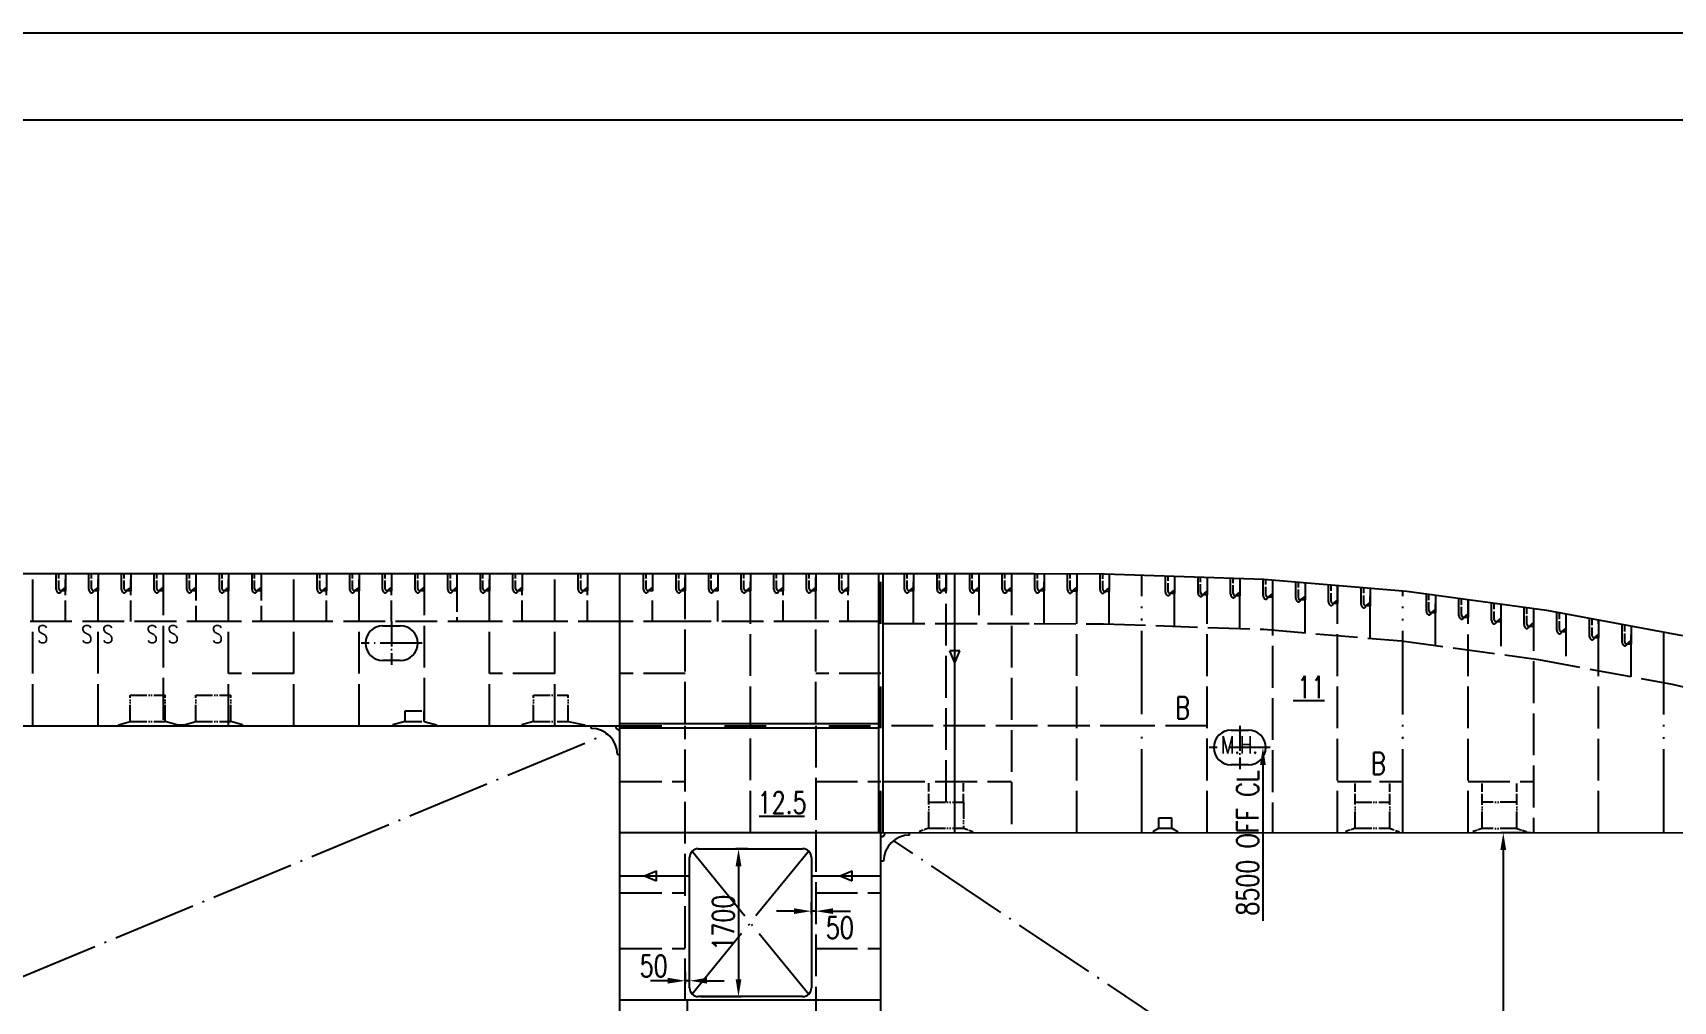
# Model space of a CAD drawing. Extents: x 415194 to 563994, y 453377 to 495577.
# Drawn here: x 514346 to 533204, y 484344 to 495477 of the extents above; entities that cross this region are included whole.
import ezdxf

# ---------------------------------------------------------------- set-up
doc = ezdxf.new("R2010")
doc.units = 0
doc.header["$LTSCALE"] = 40
doc.header["$MEASUREMENT"] = 0
for name, pattern in [('ACAD_ISO02W100', [15, 12, -3]), ('ACAD_ISO03W100', [30, 12, -18]), ('ACAD_ISO04W100', [30.5, 24, -3, 0.5, -3]), ('ACAD_ISO05W100', [34, 24, -3, 0.5, -3, 0.5, -3])]:
    doc.linetypes.add(name, pattern=pattern)
doc.layers.get('0').update_dxf_attribs({"linetype": 'CONTINUOUS'})
doc.layers.get('DEFPOINTS').update_dxf_attribs({"linetype": 'CONTINUOUS'})
for name, color, linetype in [('01CONTINUOUS', 2, 'CONTINUOUS'), ('BT_ENG', 7, 'CONTINUOUS'), ('C-CEN', 4, 'ACAD_ISO04W100'), ('C-CON', 4, 'CONTINUOUS'), ('C-DAS', 4, 'ACAD_ISO02W100'), ('C-PH', 4, 'ACAD_ISO05W100'), ('Y-CON', 2, 'CONTINUOUS'), ('Y-DAS', 2, 'ACAD_ISO02W100'), ('Y-H', 2, 'ACAD_ISO03W100'), ('Y-PH', 2, 'ACAD_ISO05W100')]:
    doc.layers.add(name, color=color, linetype=linetype)
doc.styles.add('ROMANS', font='romans.shx', dxfattribs={"width": 0.75, "height": 250, "bigfont": 'hzdx.shx'})
doc.dimstyles.new('DM-100', dxfattribs={"dimscale": 0, "dimtxt": 250, "dimasz": 200, "dimexe": 30, "dimexo": 30, "dimgap": 50, "dimtad": 1, "dimdec": 0, "dimzin": 0, "dimdsep": 46, "dimtxsty": 'ROMANS', "dimcen": 0, "dimclrd": 1, "dimclre": 1, "dimclrt": 1, "dimadec": 0, "dimazin": 0, "dimtfac": 1, "dimtdec": 0, "dimtmove": 0, "dimatfit": 3, "dimfxl": 1, "dimtolj": 1, "dimtzin": 0, "dimarcsym": 0})

# ---------------------------------------------------------------- blocks, each defined once
blk = doc.blocks.new('*D8')
at = {"color": 1, "linetype": 'ByBlock', "transparency": 16777216}
for p, q in [((531566, 486281), (531221, 486281)), ((531251, 486081), (531251, 478960)), ((531566, 478760), (531221, 478760))]:
    blk.add_line(p, q, dxfattribs=at)
for points in [[(531217, 486081), (531284, 486081), (531251, 486281)], [(531217, 478960), (531284, 478960), (531251, 478760)]]:
    blk.add_solid(points, dxfattribs=at)
at = {"layer": 'DEFPOINTS', "color": 0, "linetype": 'ByBlock', "transparency": 16777216}
for p in [(531596, 486281), (531251, 478760), (531596, 478760)]:
    blk.add_point(p, dxfattribs=at)
at = {"color": 1, "linetype": 'ByBlock', "transparency": 16777216, "insert": (531076, 482521), "char_height": 250, "attachment_point": 5, "rotation": 90, "style": 'ROMANS'}
blk.add_mtext('\\A1;7508', dxfattribs=at)
blk = doc.blocks.new('A$C75882CA2')
at = {"layer": 'C-CON'}
for p, q in [((0, 57), (136, 114)), ((0, 57), (136, 0)), ((136, 0), (136, 114))]:
    blk.add_line(p, q, dxfattribs=at)
blk = doc.blocks.new('*D45')
at = {"color": 1, "linetype": 'ByBlock', "transparency": 16777216}
for p, q in [((522459, 485896), (522459, 484596)), ((522026, 484396), (522489, 484396))]:
    blk.add_line(p, q, dxfattribs=at)
for points in [[(522426, 485896), (522492, 485896), (522459, 486096)], [(522426, 484596), (522492, 484596), (522459, 484396)]]:
    blk.add_solid(points, dxfattribs=at)
at = {"layer": 'DEFPOINTS', "color": 0, "linetype": 'ByBlock', "transparency": 16777216}
for p in [(521996, 486096), (521996, 484396), (522459, 484396)]:
    blk.add_point(p, dxfattribs=at)
at = {"color": 1, "linetype": 'ByBlock', "transparency": 16777216, "insert": (522284, 485246), "char_height": 250, "attachment_point": 5, "rotation": 90, "style": 'ROMANS'}
blk.add_mtext('\\A1;1700', dxfattribs=at)
blk = doc.blocks.new('*D46')
at = {"color": 1, "linetype": 'ByBlock', "transparency": 16777216}
for p, q in [((523296, 485481), (523296, 485349)), ((523096, 485379), (522896, 485379)), ((523346, 485379), (523296, 485379)), ((523346, 485379), (523296, 485379)), ((523546, 485379), (523746, 485379))]:
    blk.add_line(p, q, dxfattribs=at)
for points in [[(523096, 485412), (523096, 485346), (523296, 485379)], [(523546, 485412), (523546, 485346), (523346, 485379)]]:
    blk.add_solid(points, dxfattribs=at)
at = {"layer": 'DEFPOINTS', "color": 0, "linetype": 'ByBlock', "transparency": 16777216}
for p in [(523296, 485511), (523346, 485511), (523296, 485379)]:
    blk.add_point(p, dxfattribs=at)
at = {"color": 1, "linetype": 'ByBlock', "transparency": 16777216, "insert": (523624, 485188), "char_height": 250, "attachment_point": 5, "style": 'ROMANS'}
blk.add_mtext('\\A1;50', dxfattribs=at)
blk = doc.blocks.new('*D47')
at = {"color": 1, "linetype": 'ByBlock', "transparency": 16777216}
for p, q in [((521846, 484682), (521846, 484549)), ((521646, 484579), (521446, 484579)), ((521896, 484579), (521846, 484579)), ((521896, 484579), (521846, 484579)), ((522096, 484579), (522296, 484579))]:
    blk.add_line(p, q, dxfattribs=at)
for points in [[(521646, 484613), (521646, 484546), (521846, 484579)], [(522096, 484613), (522096, 484546), (521896, 484579)]]:
    blk.add_solid(points, dxfattribs=at)
at = {"layer": 'DEFPOINTS', "color": 0, "linetype": 'ByBlock', "transparency": 16777216}
for p in [(521846, 484712), (521896, 484712), (521846, 484579)]:
    blk.add_point(p, dxfattribs=at)
at = {"color": 1, "linetype": 'ByBlock', "transparency": 16777216, "insert": (521484, 484749), "char_height": 250, "attachment_point": 5, "style": 'ROMANS'}
blk.add_mtext('\\A1;50', dxfattribs=at)
blk = doc.blocks.new('0')
for p, q in [((-330, -30), (-330, 0)), ((-30, -330), (0, -330))]:
    blk.add_line(p, q)
blk.add_arc((-330, -330), 300, 0, 90)
blk = doc.blocks.new('A$C771200ED')
at = {"layer": 'C-CON', "linetype": 'ACAD_ISO05W100', "ltscale": 0.2}
for p, q in [((135, 350), (535, 350)), ((135, 50), (135, 350)), ((535, 50), (535, 350)), ((0, 12), (135, 50)), ((0, 12), (0, 0)), ((135, 50), (535, 50)), ((670, 12), (535, 50)), ((670, 12), (670, 0))]:
    blk.add_line(p, q, dxfattribs=at)

msp = doc.modelspace()

# ---------------------------------------------------------------- linework, layer by layer
at = {"color": 2}
msp.add_line((417794.5, 494477.3), (562894.5, 494477.3), dxfattribs=at)
for p, q in [((514616.4, 489078.4), (514616.4, 489260.4)), ((514991.4, 489078.4), (514991.4, 489260.4)), ((515366.4, 489078.4), (515366.4, 489260.4)), ((515741.4, 489078.4), (515741.4, 489260.4)), ((516116.4, 489078.4), (516116.4, 489260.4)), ((516491.4, 489078.4), (516491.4, 489260.4)), ((516866.4, 489078.4), (516866.4, 489260.4)), ((517616.4, 489078.4), (517616.4, 489260.4)), ((517991.4, 489078.4), (517991.4, 489260.4)), ((518366.4, 489078.4), (518366.4, 489260.4)), ((518741.4, 489078.4), (518741.4, 489260.4)), ((519116.4, 489078.4), (519116.4, 489260.4)), ((519491.4, 489078.4), (519491.4, 489260.4)), ((519866.4, 489078.4), (519866.4, 489260.4)), ((520616.4, 489078.4), (520616.4, 489260.4)), ((521366.4, 489078.4), (521366.4, 489260.4)), ((521741.4, 489078.4), (521741.4, 489260.4)), ((522116.4, 489078.4), (522116.4, 489260.4)), ((522491.4, 489078.4), (522491.4, 489260.4)), ((522866.4, 489078.4), (522866.4, 489260.4)), ((523241.4, 489078.4), (523241.4, 489260.4)), ((523616.4, 489078.4), (523616.4, 489260.4)), ((524071.4, 486283.3), (524071.4, 489260.4)), ((524121.6, 486283.3), (524121.4, 489260.4)), ((524366.4, 489078.4), (524366.4, 489260.4)), ((524741.4, 489078.4), (524741.4, 489260.4)), ((525116.4, 489078.4), (525116.4, 489260.4)), ((525491.4, 489078.4), (525491.4, 489260.4)), ((525866.4, 489078.4), (525866.4, 489260.4)), ((526241.4, 489076.3), (526241.4, 489258.2)), ((526616.4, 489073), (526616.4, 489255)), ((527366.4, 489047.9), (527366.4, 489229.9)), ((527741.4, 489035.4), (527741.4, 489217.3)), ((528116.4, 489022.8), (528116.4, 489204.8)), ((528491.4, 489006.2), (528491.4, 489195.7)), ((528866.4, 488974.6), (528866.4, 489165.4)), ((529241.4, 488933.4), (529241.4, 489133.8)), ((529616.4, 488906.4), (529616.4, 489102.2)), ((530366.4, 488826.9), (530366.4, 489027.4)), ((530741.4, 488774.6), (530741.4, 488976.4)), ((531116.4, 488722.3), (531116.4, 488925.4)), ((531491.4, 488670), (531491.4, 488874.4)), ((531866.4, 488608.3), (531866.4, 488817.5)), ((518371.4, 488660.4), (518571.4, 488660.4)), ((532241.4, 488538.3), (532241.4, 488748.1)), ((532616.4, 488468.2), (532616.4, 488678.7)), ((518571.4, 488260.4), (518371.4, 488260.4)), ((521096.4, 487535.4), (524071.4, 487535.4)), ((521096.4, 487485.4), (524071.4, 487485.4)), ((528121.4, 487460.4), (528321.4, 487460.4)), ((528321.4, 487060.4), (528121.4, 487060.4)), ((521896.4, 484496.4), (521896.4, 485996.4)), ((521996.4, 486096.4), (523196.4, 486096.4)), ((523296.4, 485996.4), (523296.4, 484496.4)), ((524096.4, 484356.4), (521096.4, 484356.4)), ((521871.4, 482499.4), (521871.4, 484356.4)), ((523196.4, 484396.4), (521996.4, 484396.4))]:
    msp.add_line(p, q)
at = {"color": 1}
for p, q in [((524945.6, 486283), (524946.4, 489260.4)), ((521896.4, 485779.8), (521096.4, 485779.8)), ((524096.4, 485779.8), (523296.4, 485779.8))]:
    msp.add_line(p, q, dxfattribs=at)
at = {"color": 0}
msp.add_line((516001.4, 487522.4), (516086.1, 487522.4), dxfattribs=at)
at = {"color": 1, "linetype": 'ByBlock'}
for p, q in [((528487.3, 487060.4), (528487.3, 485269.2)), ((522566.4, 486096.4), (522429.1, 486096.4))]:
    msp.add_line(p, q, dxfattribs=at)
at = {"ltscale": 0.5}
msp.add_line((530903.5, 486293), (530903.5, 486281.1), dxfattribs=at)
for centre, radius, start, end in [((514666.4, 489078.4), 50, 180, 220.30049), ((514647.3, 489062.3), 25, 220.30049, 355.62163), ((514671.4, 489085.4), 25, 180, 270), ((515041.4, 489078.4), 50, 180, 220.30049), ((515022.3, 489062.3), 25, 220.30049, 355.62163), ((515046.4, 489085.4), 25, 180, 270), ((515416.4, 489078.4), 50, 180, 220.30049), ((515397.3, 489062.3), 25, 220.30049, 355.62163), ((515421.4, 489085.4), 25, 180, 270), ((515791.4, 489078.4), 50, 180, 220.30049), ((515772.3, 489062.3), 25, 220.30049, 355.62163), ((515796.4, 489085.4), 25, 180, 270), ((516166.4, 489078.4), 50, 180, 220.30049), ((516147.3, 489062.3), 25, 220.30049, 355.62163), ((516171.4, 489085.4), 25, 180, 270), ((516541.4, 489078.4), 50, 180, 220.30049), ((516522.3, 489062.3), 25, 220.30049, 355.62163), ((516546.4, 489085.4), 25, 180, 270), ((516916.4, 489078.4), 50, 180, 220.30049), ((516897.3, 489062.3), 25, 220.30049, 355.62163), ((516921.4, 489085.4), 25, 180, 270), ((517666.4, 489078.4), 50, 180, 220.30049), ((517647.3, 489062.3), 25, 220.30049, 355.62163), ((517671.4, 489085.4), 25, 180, 270), ((518041.4, 489078.4), 50, 180, 220.30049), ((518022.3, 489062.3), 25, 220.30049, 355.62163), ((518046.4, 489085.4), 25, 180, 270), ((518416.4, 489078.4), 50, 180, 220.30049), ((518397.3, 489062.3), 25, 220.30049, 355.62163), ((518421.4, 489085.4), 25, 180, 270), ((518791.4, 489078.4), 50, 180, 220.30049), ((518772.3, 489062.3), 25, 220.30049, 355.62163), ((518796.4, 489085.4), 25, 180, 270), ((519166.4, 489078.4), 50, 180, 220.30049), ((519147.3, 489062.3), 25, 220.30049, 355.62163), ((519171.4, 489085.4), 25, 180, 270), ((519541.4, 489078.4), 50, 180, 220.30049), ((519522.3, 489062.3), 25, 220.30049, 355.62163), ((519546.4, 489085.4), 25, 180, 270), ((519916.4, 489078.4), 50, 180, 220.30049), ((519897.3, 489062.3), 25, 220.30049, 355.62163), ((519921.4, 489085.4), 25, 180, 270), ((520666.4, 489078.4), 50, 180, 220.30049), ((520647.3, 489062.3), 25, 220.30049, 355.62163), ((520671.4, 489085.4), 25, 180, 270), ((521416.4, 489078.4), 50, 180, 220.30049), ((521397.3, 489062.3), 25, 220.30049, 355.62163), ((521421.4, 489085.4), 25, 180, 270), ((521791.4, 489078.4), 50, 180, 220.30049), ((521772.3, 489062.3), 25, 220.30049, 355.62163), ((521796.4, 489085.4), 25, 180, 270), ((522166.4, 489078.4), 50, 180, 220.30049), ((522147.3, 489062.3), 25, 220.30049, 355.62163), ((522171.4, 489085.4), 25, 180, 270), ((522541.4, 489078.4), 50, 180, 220.30049), ((522522.3, 489062.3), 25, 220.30049, 355.62163), ((522546.4, 489085.4), 25, 180, 270), ((522916.4, 489078.4), 50, 180, 220.30049), ((522897.3, 489062.3), 25, 220.30049, 355.62163), ((522921.4, 489085.4), 25, 180, 270), ((523291.4, 489078.4), 50, 180, 220.30049), ((523272.3, 489062.3), 25, 220.30049, 355.62163), ((523296.4, 489085.4), 25, 180, 270), ((523666.4, 489078.4), 50, 180, 220.30049), ((523647.3, 489062.3), 25, 220.30049, 355.62163), ((523671.4, 489085.4), 25, 180, 270), ((524416.4, 489078.4), 50, 180, 220.30049), ((524397.3, 489062.3), 25, 220.30049, 355.62163), ((524421.4, 489085.4), 25, 180, 270), ((524791.4, 489078.4), 50, 180, 220.30049), ((524772.3, 489062.3), 25, 220.30049, 355.62163), ((524796.4, 489085.4), 25, 180, 270), ((525166.4, 489078.4), 50, 180, 220.30049), ((525147.3, 489062.3), 25, 220.30049, 355.62163), ((525171.4, 489085.4), 25, 180, 270), ((525541.4, 489078.4), 50, 180, 220.30049), ((525522.3, 489062.3), 25, 220.30049, 355.62163), ((525546.4, 489085.4), 25, 180, 270), ((525916.4, 489078.4), 50, 180, 220.30049), ((525897.3, 489062.3), 25, 220.30049, 355.62163), ((525921.4, 489085.4), 25, 180, 270), ((526291.4, 489076.3), 50, 180, 220.30049), ((526272.3, 489060.1), 25, 220.30049, 355.62163), ((526296.4, 489083.2), 25, 180, 270), ((526666.4, 489073), 50, 180, 220.30049), ((526647.3, 489056.9), 25, 220.30049, 355.62163), ((526671.4, 489080), 25, 180, 270), ((527416.4, 489047.9), 50, 180, 220.30049), ((527397.3, 489031.8), 25, 220.30049, 355.62163), ((527421.4, 489054.9), 25, 180, 270), ((527791.4, 489035.4), 50, 180, 220.30049), ((527772.3, 489019.2), 25, 220.30049, 355.62163), ((527796.4, 489042.3), 25, 180, 270), ((528166.4, 489022.8), 50, 180, 220.30049), ((528147.3, 489006.7), 25, 220.30049, 355.62163), ((528171.4, 489029.8), 25, 180, 270), ((528541.4, 489006.2), 50, 180, 220.30049), ((528522.3, 488990.1), 25, 220.30049, 355.62163), ((528546.4, 489013.2), 25, 180, 270), ((528921.4, 488981.6), 25, 180, 270), ((528916.4, 488974.6), 50, 180, 220.30049), ((528897.3, 488958.5), 25, 220.30049, 355.62163), ((529291.4, 488933.4), 50, 180, 220.30049), ((529272.3, 488917.2), 25, 220.30049, 355.62163), ((529296.4, 488940.3), 25, 180, 270), ((529666.4, 488906.4), 50, 180, 220.30049), ((529647.3, 488890.2), 25, 220.30049, 355.62163), ((529671.4, 488913.3), 25, 180, 270), ((530416.4, 488826.9), 50, 180, 220.30049), ((530397.3, 488810.7), 25, 220.30049, 355.62163), ((530421.4, 488833.8), 25, 180, 270), ((518371.4, 488460.4), 200, 90, 270), ((518571.4, 488460.4), 200, 270, 90), ((530791.4, 488774.6), 50, 180, 220.30049), ((530772.3, 488758.4), 25, 220.30049, 355.62163), ((530796.4, 488781.5), 25, 180, 270), ((531166.4, 488722.3), 50, 180, 220.30049), ((531147.3, 488706.1), 25, 220.30049, 355.62163), ((531171.4, 488729.2), 25, 180, 270), ((531541.4, 488670), 50, 180, 220.30049), ((531522.3, 488653.8), 25, 220.30049, 355.62163), ((531546.4, 488676.9), 25, 180, 270), ((531916.4, 488608.3), 50, 180, 220.30049), ((531921.4, 488615.3), 25, 180, 270), ((531897.3, 488592.2), 25, 220.30049, 355.62163), ((532291.4, 488538.3), 50, 180, 220.30049), ((532272.3, 488522.1), 25, 220.30049, 355.62163), ((532296.4, 488545.2), 25, 180, 270), ((532666.4, 488468.2), 50, 180, 220.30049), ((532647.3, 488452.1), 25, 220.30049, 355.62163), ((532671.4, 488475.1), 25, 180, 270), ((521096.4, 487510.4), 50, 180, 270), ((528121.4, 487260.4), 200, 90, 270), ((528321.4, 487260.4), 200, 270, 90), ((524096.4, 486283.3), 50, 270, 359.98131), ((521996.4, 485996.4), 100, 90, 180), ((523196.4, 485996.4), 100, 0, 90), ((521996.4, 484496.4), 100, 180, 270), ((523196.4, 484496.4), 100, 270, 0)]:
    msp.add_arc(centre, radius, start, end)
at = {"color": 1, "linetype": 'ByBlock'}
for points in [[(528453.9, 487060.4), (528520.6, 487060.4), (528487.3, 487260.4)], [(522425.8, 485896.4), (522492.5, 485896.4), (522459.1, 486096.4)]]:
    msp.add_solid(points, dxfattribs=at)
at = {"layer": '01CONTINUOUS'}
for p, q in [((521096.4, 486283.3), (524096.4, 486283.3)), ((524096.4, 486283.3), (536846.4, 486279.1)), ((524096.4, 471237.4), (524096.4, 486283.3))]:
    msp.add_line(p, q, dxfattribs=at)
at = {"layer": 'BT_ENG'}
msp.add_line((415294.5, 495477.3), (563894.5, 495477.3), dxfattribs=at)
at = {"layer": 'C-CEN', "ltscale": 0.3}
for p, q in [((518471.4, 488710.4), (518471.4, 488210.4)), ((528221.4, 487510.4), (528221.4, 487010.4))]:
    msp.add_line(p, q, dxfattribs=at)
at = {"layer": 'C-CEN', "ltscale": 0.5}
for p, q in [((518821.4, 488460.4), (518121.4, 488460.4)), ((528571.4, 487260.4), (527871.4, 487260.4))]:
    msp.add_line(p, q, dxfattribs=at)
at = {"layer": 'C-CEN'}
for p, q in [((479243.9, 470102.2), (520948.9, 487418.5)), ((542700.6, 473813.6), (524242.1, 486190)), ((521925.7, 486067.1), (523267.1, 484425.6)), ((523267.1, 486067.1), (521925.7, 484425.6))]:
    msp.add_line(p, q, dxfattribs=at)
at = {"layer": 'C-CON', "linetype": 'ACAD_ISO05W100', "ltscale": 0.2}
for p, q in [((520101.4, 487860.4), (520501.4, 487860.4)), ((520101.4, 487560.4), (520101.4, 487860.4)), ((520501.4, 487560.4), (520501.4, 487860.4)), ((518625.6, 487560.4), (518625.6, 487680.4)), ((518625.6, 487680.4), (518845.6, 487680.4)), ((518845.6, 487560.4), (518845.6, 487680.4)), ((518625.6, 487560.4), (518485.6, 487522.4)), ((518485.6, 487522.4), (518485.6, 487510.4)), ((518625.6, 487560.4), (518845.6, 487560.4)), ((518845.6, 487560.4), (518985.6, 487522.4)), ((518985.6, 487522.4), (518985.6, 487510.4)), ((520101.4, 487560.4), (519966.4, 487522.4)), ((519966.4, 487522.4), (519966.4, 487510.4)), ((520101.4, 487560.4), (520501.4, 487560.4)), ((520501.4, 487560.4), (520691.4, 487522.4)), ((520691.4, 487522.4), (520691.4, 487510.4)), ((524646.5, 486333.1), (524646.6, 486633.1)), ((524646.6, 486633.1), (525046.6, 486633)), ((525046.6, 486633.1), (525046.5, 486333.1)), ((529546.5, 486331.4), (529546.6, 486631.4)), ((529546.6, 486631.5), (529946.6, 486631.3)), ((529946.5, 486331.3), (529946.6, 486631.3)), ((531406.6, 486631.2), (531006.6, 486631)), ((531006.7, 486331), (531006.6, 486631)), ((531406.7, 486331.2), (531406.6, 486631.2)), ((527291.8, 486332.3), (527291.9, 486452.3)), ((527291.9, 486452.3), (527441.9, 486452.2)), ((527441.8, 486332.2), (527441.9, 486452.2)), ((524646.5, 486333.1), (525046.6, 486333)), ((527291.8, 486332.3), (527225, 486294.3)), ((527225, 486294.3), (527225, 486282.3)), ((527291.8, 486332.3), (527441.8, 486332.2)), ((527441.8, 486332.2), (527505, 486294.2)), ((527505, 486294.2), (527505, 486282.2)), ((529546.6, 486331.5), (529946.5, 486331.3)), ((531406.7, 486331.2), (531006.6, 486331))]:
    msp.add_line(p, q, dxfattribs=at)
at = {"layer": 'C-CON'}
msp.add_line((522697.3, 486471.5), (523217.7, 486471.5), dxfattribs=at)
at = {"layer": 'C-CON', "linetype": 'ACAD_ISO05W100', "ltscale": 0.05}
for p, q in [((524646.5, 486333.1), (524539.6, 486295.2)), ((524539.6, 486295.2), (524539.6, 486283.2)), ((525046.5, 486333.1), (525149.6, 486295)), ((525149.6, 486295), (525149.6, 486283)), ((529546.5, 486331.4), (529439.6, 486293.5)), ((529439.6, 486293.5), (529439.6, 486281.5)), ((529946.5, 486331.3), (530049.7, 486293.3)), ((530049.7, 486293.3), (530049.6, 486281.3)), ((531006.7, 486331), (530903.5, 486293)), ((531406.7, 486331.2), (531513.5, 486293.2)), ((531513.5, 486293.2), (531513.5, 486281.2))]:
    msp.add_line(p, q, dxfattribs=at)
at = {"layer": 'C-DAS', "ltscale": 0.2}
for p, q in [((514646.4, 489085.4), (514646.4, 489260.4)), ((515021.4, 489085.4), (515021.4, 489260.4)), ((515396.4, 489085.4), (515396.4, 489260.4)), ((515771.4, 489085.4), (515771.4, 489260.4)), ((516146.4, 489085.4), (516146.4, 489260.4)), ((516521.4, 489085.4), (516521.4, 489260.4)), ((516896.4, 489085.4), (516896.4, 489260.4)), ((517646.4, 489085.4), (517646.4, 489260.4)), ((518021.4, 489085.4), (518021.4, 489260.4)), ((518396.4, 489085.4), (518396.4, 489260.4)), ((518771.4, 489085.4), (518771.4, 489260.4)), ((519146.4, 489085.4), (519146.4, 489260.4)), ((519521.4, 489085.4), (519521.4, 489260.4)), ((519896.4, 489085.4), (519896.4, 489260.4)), ((520646.4, 489085.4), (520646.4, 489260.4)), ((521396.4, 489085.4), (521396.4, 489260.4)), ((521771.4, 489085.4), (521771.4, 489260.4)), ((522146.4, 489085.4), (522146.4, 489260.4)), ((522521.4, 489085.4), (522521.4, 489260.4)), ((522896.4, 489085.4), (522896.4, 489260.4)), ((523271.4, 489085.4), (523271.4, 489260.4)), ((523646.4, 489085.4), (523646.4, 489260.4)), ((524396.4, 489085.4), (524396.4, 489260.4)), ((524771.4, 489085.4), (524771.4, 489260.4)), ((525146.4, 489085.4), (525146.4, 489260.4)), ((525521.4, 489085.4), (525521.4, 489260.4)), ((525896.4, 489085.4), (525896.4, 489260.4)), ((526271.4, 489083.2), (526271.4, 489258.2)), ((526646.4, 489080), (526646.4, 489255)), ((527396.4, 489054.9), (527396.4, 489229.9)), ((527771.4, 489042.3), (527771.4, 489217.3)), ((528146.4, 489029.8), (528146.4, 489204.8)), ((528521.4, 489013.2), (528521.4, 489194.1)), ((528896.4, 488981.6), (528896.4, 489162.9)), ((529271.4, 488940.3), (529271.4, 489131.3)), ((529646.4, 488913.3), (529646.4, 489099.7)), ((530396.4, 488833.8), (530396.4, 489023.4)), ((530771.4, 488781.5), (530771.4, 488972.4)), ((531146.4, 488729.2), (531146.4, 488921.4)), ((531521.4, 488676.9), (531521.4, 488870.4)), ((531896.4, 488615.3), (531896.4, 488812)), ((532271.4, 488545.2), (532271.4, 488742.5)), ((532646.4, 488475.1), (532646.4, 488673.1))]:
    msp.add_line(p, q, dxfattribs=at)
at = {"layer": 'C-DAS'}
for p, q in [((515096.4, 487510.4), (515096.4, 489260.4)), ((515846.4, 489260.4), (515846.4, 487510.4)), ((516596.4, 487510.4), (516596.4, 489260.4)), ((518096.4, 487510.4), (518096.4, 489260.4)), ((518846.4, 489260.4), (518846.4, 487510.4)), ((519596.4, 487510.4), (519596.4, 489260.4)), ((521846.4, 487535.4), (521846.4, 489260.4)), ((521846.4, 488780.4), (521846.4, 489210.4)), ((522596.4, 486283.3), (522596.4, 489260.4)), ((523346.4, 487535.4), (523346.4, 489260.4)), ((524471.4, 488685.4), (524471.4, 489260.4)), ((524846.4, 486633.1), (524846.4, 489260.4)), ((525221.4, 489260.4), (525221.4, 488685.4)), ((525596.4, 489260.4), (525596.4, 486282.8)), ((525971.4, 488684.9), (525971.4, 489260.4)), ((526346.4, 486282.6), (526346.4, 489098.2)), ((526721.4, 488679.6), (526721.4, 489095)), ((527471.4, 488654.5), (527471.4, 489069.9)), ((527846.4, 486282.1), (527846.4, 489057.3)), ((528221.4, 488629.4), (528221.4, 489044.8)), ((528596.4, 489028.2), (528596.4, 486281.8)), ((528971.4, 488579.5), (528971.4, 488996.6)), ((529346.4, 486281.6), (529346.4, 489115.3)), ((529721.4, 488516.3), (529721.4, 489088.3)), ((530471.4, 488432.9), (530471.4, 489008.8)), ((530846.4, 486281.1), (530846.4, 488956.5)), ((531221.4, 488904.2), (531221.4, 488330.9)), ((531596.4, 488851.9), (531596.4, 486280.8)), ((531971.4, 488790.3), (531971.4, 488213.3)), ((516596.4, 488710.4), (506096.4, 488710.4)), ((519596.4, 488710.4), (517346.4, 488710.4)), ((521096.4, 488710.4), (520346.4, 488710.4)), ((523346.4, 488710.4), (521846.4, 488710.4)), ((532346.4, 486280.6), (532346.4, 488720.2)), ((532721.4, 488074.4), (532721.4, 488650.1)), ((521846.4, 484356.4), (521846.4, 487510.4)), ((523346.4, 487510.4), (523346.4, 481855.4)), ((524121.6, 486870.4), (525596.6, 486870.4)), ((530846.6, 486870.4), (531596.6, 486870.4))]:
    msp.add_line(p, q, dxfattribs=at)
msp.add_lwpolyline([(524121.4, 488685.4), (525857.1, 488685.4), (526656.5, 488681.8), (528469.7, 488621.1), (528497.2, 488619.5), (530080.5, 488486), (531655.3, 488271.9), (533193.8, 487987), (534854.4, 487600.6), (536387.4, 487175.5), (538056.3, 486631.7), (538346.4, 486522.9)], dxfattribs=at)
at = {"layer": 'C-PH'}
msp.add_line((529194.3, 487795.6), (528835.4, 487795.6), dxfattribs=at)
at = {"layer": 'DEFPOINTS', "color": 0, "linetype": 'ByBlock'}
for p in [(522459.1, 486096.4), (522596.4, 486096.4), (523196.4, 484396.4)]:
    msp.add_point(p, dxfattribs=at)
at = {"layer": 'Y-CON'}
for p in [(449096.4, 487510.4), (521096.4, 470010.4)]:
    msp.add_line(p, (521096.4, 487510.4), dxfattribs=at)
for points in [[(474096.4, 489260.4), (513496.4, 489260.4), (515496.4, 489260.4), (518746.4, 489260.4), (520629.5, 489260.4), (521996.4, 489260.4), (525858.4, 489260.4), (526667.4, 489256.8), (528496.4, 489195.6), (528538.4, 489193.1), (530143.4, 489057.8), (531746.4, 488839.8), (533311.4, 488550)], [(514721.4, 489260.4), (514721.4, 489060.4), (514671.4, 489060.4), (514721.4, 489100.4)], [(515096.4, 489260.4), (515096.4, 489060.4), (515046.4, 489060.4), (515096.4, 489100.4)], [(515471.4, 489260.4), (515471.4, 489060.4), (515421.4, 489060.4), (515471.4, 489100.4)], [(515846.4, 489260.4), (515846.4, 489060.4), (515796.4, 489060.4), (515846.4, 489100.4)], [(516221.4, 489260.4), (516221.4, 489060.4), (516171.4, 489060.4), (516221.4, 489100.4)], [(516596.4, 489260.4), (516596.4, 489060.4), (516546.4, 489060.4), (516596.4, 489100.4)], [(516971.4, 489260.4), (516971.4, 489060.4), (516921.4, 489060.4), (516971.4, 489100.4)], [(517721.4, 489260.4), (517721.4, 489060.4), (517671.4, 489060.4), (517721.4, 489100.4)], [(518096.4, 489260.4), (518096.4, 489060.4), (518046.4, 489060.4), (518096.4, 489100.4)], [(518471.4, 489260.4), (518471.4, 489060.4), (518421.4, 489060.4), (518471.4, 489100.4)], [(518846.4, 489260.4), (518846.4, 489060.4), (518796.4, 489060.4), (518846.4, 489100.4)], [(519221.4, 489260.4), (519221.4, 489060.4), (519171.4, 489060.4), (519221.4, 489100.4)], [(519596.4, 489260.4), (519596.4, 489060.4), (519546.4, 489060.4), (519596.4, 489100.4)], [(519971.4, 489260.4), (519971.4, 489060.4), (519921.4, 489060.4), (519971.4, 489100.4)], [(520721.4, 489260.4), (520721.4, 489060.4), (520671.4, 489060.4), (520721.4, 489100.4)], [(521471.4, 489260.4), (521471.4, 489060.4), (521421.4, 489060.4), (521471.4, 489100.4)], [(521846.4, 489260.4), (521846.4, 489060.4), (521796.4, 489060.4), (521846.4, 489100.4)], [(522221.4, 489260.4), (522221.4, 489060.4), (522171.4, 489060.4), (522221.4, 489100.4)], [(522596.4, 489260.4), (522596.4, 489060.4), (522546.4, 489060.4), (522596.4, 489100.4)], [(522971.4, 489260.4), (522971.4, 489060.4), (522921.4, 489060.4), (522971.4, 489100.4)], [(523346.4, 489260.4), (523346.4, 489060.4), (523296.4, 489060.4), (523346.4, 489100.4)], [(523721.4, 489260.4), (523721.4, 489060.4), (523671.4, 489060.4), (523721.4, 489100.4)], [(524471.4, 489260.4), (524471.4, 489060.4), (524421.4, 489060.4), (524471.4, 489100.4)], [(524846.4, 489260.4), (524846.4, 489060.4), (524796.4, 489060.4), (524846.4, 489100.4)], [(525221.4, 489260.4), (525221.4, 489060.4), (525171.4, 489060.4), (525221.4, 489100.4)], [(525596.4, 489260.4), (525596.4, 489060.4), (525546.4, 489060.4), (525596.4, 489100.4)], [(525971.4, 489260.4), (525971.4, 489060.4), (525921.4, 489060.4), (525971.4, 489100.4)], [(526346.4, 489258.2), (526346.4, 489058.2), (526296.4, 489058.2), (526346.4, 489098.2)], [(526721.4, 489255), (526721.4, 489055), (526671.4, 489055), (526721.4, 489095)], [(527471.4, 489229.9), (527471.4, 489029.9), (527421.4, 489029.9), (527471.4, 489069.9)], [(527846.4, 489217.3), (527846.4, 489017.3), (527796.4, 489017.3), (527846.4, 489057.3)], [(528221.4, 489204.8), (528221.4, 489004.8), (528171.4, 489004.8), (528221.4, 489044.8)], [(528596.4, 489188.2), (528596.4, 488988.2), (528546.4, 488988.2), (528596.4, 489028.2)], [(528971.4, 489156.6), (528971.4, 488956.6), (528921.4, 488956.6), (528971.4, 488996.6)], [(529346.4, 489115.3), (529346.4, 488915.3), (529296.4, 488915.3), (529346.4, 488955.3)], [(529721.4, 489088.3), (529721.4, 488888.3), (529671.4, 488888.3), (529721.4, 488928.3)], [(530471.4, 489008.8), (530471.4, 488808.8), (530421.4, 488808.8), (530471.4, 488848.8)], [(530846.4, 488956.5), (530846.4, 488756.5), (530796.4, 488756.5), (530846.4, 488796.5)], [(531221.4, 488904.2), (531221.4, 488704.2), (531171.4, 488704.2), (531221.4, 488744.2)], [(531596.4, 488851.9), (531596.4, 488651.9), (531546.4, 488651.9), (531596.4, 488691.9)], [(531971.4, 488790.3), (531971.4, 488590.3), (531921.4, 488590.3), (531971.4, 488630.3)], [(532346.4, 488720.2), (532346.4, 488520.2), (532296.4, 488520.2), (532346.4, 488560.2)], [(532721.4, 488650.1), (532721.4, 488450.1), (532671.4, 488450.1), (532721.4, 488490.1)]]:
    msp.add_lwpolyline(points, dxfattribs=at)
at = {"layer": 'Y-DAS'}
for p, q in [((514346.4, 487510.4), (514346.4, 489260.4)), ((517346.4, 487510.4), (517346.4, 489260.4)), ((520346.4, 487510.4), (520346.4, 489260.4)), ((517346.4, 488710.4), (516596.4, 488710.4)), ((520346.4, 488710.4), (519596.4, 488710.4)), ((521846.4, 488710.4), (521096.4, 488710.4)), ((524096.4, 488710.4), (523346.4, 488710.4)), ((517346.4, 488110.4), (516596.4, 488110.4)), ((520346.4, 488110.4), (519596.4, 488110.4)), ((521846.4, 488110.4), (521096.4, 488110.4)), ((524096.4, 488110.4), (523346.4, 488110.4)), ((527096.4, 487510.4), (524121.4, 487510.4)), ((527846.4, 487510.4), (527096.4, 487510.4)), ((521096.4, 486870.4), (521846.4, 486870.4)), ((523346.4, 486870.4), (524096.4, 486870.4)), ((521096.4, 485590.4), (521846.4, 485590.4)), ((523346.4, 485590.4), (524096.4, 485590.4)), ((521096.4, 484950.4), (521846.4, 484950.4)), ((523346.4, 484950.4), (524096.4, 484950.4))]:
    msp.add_line(p, q, dxfattribs=at)
at = {"layer": 'Y-DAS', "ltscale": 0.5}
for p, q in [((514721.4, 488710.4), (514721.4, 489190.4)), ((515471.4, 488710.4), (515471.4, 489190.4)), ((516221.4, 489190.4), (516221.4, 488710.4)), ((516971.4, 489190.4), (516971.4, 488710.4)), ((517721.4, 488710.4), (517721.4, 489060.4)), ((518471.4, 488710.4), (518471.4, 489060.4)), ((519221.4, 489060.4), (519221.4, 488710.4)), ((519971.4, 488710.4), (519971.4, 489060.4)), ((520721.4, 488710.4), (520721.4, 489060.4)), ((521471.4, 488710.4), (521471.4, 489010.4)), ((522221.4, 488710.4), (522221.4, 489010.4)), ((522971.4, 488710.4), (522971.4, 489060.4)), ((523721.4, 488710.4), (523721.4, 489060.4))]:
    msp.add_line(p, q, dxfattribs=at)
at = {"layer": 'Y-DAS', "ltscale": 0.6}
for p in [(521096.4, 487510.4), (521096.4, 487660.4)]:
    msp.add_line(p, (521096.4, 489260.4), dxfattribs=at)
at = {"layer": 'Y-DAS', "ltscale": 0.2}
for p, q in [((524646.6, 486633.1), (524646.6, 486870.4)), ((525046.6, 486633), (525046.6, 486870.2)), ((529546.6, 486631.4), (529546.6, 486870.4)), ((529946.6, 486631.4), (529946.6, 486870.4)), ((531006.6, 486631), (531006.6, 486870.2)), ((531406.6, 486631.2), (531406.6, 486870.4))]:
    msp.add_line(p, q, dxfattribs=at)
at = {"layer": 'Y-DAS', "ltscale": 0.8}
msp.add_line((529346.6, 486870.4), (530096.6, 486870.4), dxfattribs=at)
at = {"layer": 'Y-H'}
for p, q in [((524096.6, 486283.3), (524096.4, 489260.4)), ((521096.4, 487510.4), (524071.4, 487510.4))]:
    msp.add_line(p, q, dxfattribs=at)
at = {"layer": 'Y-PH'}
for p, q in [((527096.4, 486282.3), (527096.4, 489242.4)), ((530096.4, 486281.3), (530096.4, 489054.6)), ((533096.4, 486280.4), (533096.4, 488580.1))]:
    msp.add_line(p, q, dxfattribs=at)

# ---------------------------------------------------------------- block references
for name, p in [('A$C771200ED', (515331.4, 487510.4)), ('A$C771200ED', (516086.1, 487510.4)), ('0', (521096.4, 487510.4))]:
    msp.add_blockref(name, p)
at = {"rotation": 90}
msp.add_blockref('0', (524096.4, 486283.3), dxfattribs=at)
at = {"layer": 'C-CON', "rotation": 90}
msp.add_blockref('A$C75882CA2', (525003.4, 488234.7), dxfattribs=at)
at = {"layer": 'C-CON'}
for p in [(521379.1, 485728.8), (523629.1, 485728.8)]:
    msp.add_blockref('A$C75882CA2', p, dxfattribs=at)

# ---------------------------------------------------------------- texts
at = {"char_height": 200, "attachment_point": 5, "style": 'ROMANS'}
for s, insert in [('S', (514459.2, 488563.4)), ('S', (514968.3, 488563.4)), ('S', (515209.2, 488563.4)), ('S', (515718.3, 488563.4)), ('S', (515959.2, 488563.4)), ('S', (516468.3, 488563.4)), ('M.H.', (528218.2, 487290.7))]:
    msp.add_mtext(s, dxfattribs=dict(at, insert=insert))
at = {"char_height": 250, "width": 4189.533, "attachment_point": 1, "style": 'ROMANS'}
for s, insert in [('11', (528882.5, 488078.8)), ('B', (527481, 487841.9)), ('B', (529731.2, 487201.9)), ('12.5', (522678.5, 486751.9))]:
    msp.add_mtext(s, dxfattribs=dict(at, insert=insert))
at = {"color": 1, "linetype": 'ByBlock', "insert": (528312.3, 486163.2), "char_height": 250, "attachment_point": 5, "rotation": 90, "style": 'ROMANS'}
msp.add_mtext('8500 OFF CL', dxfattribs=at)

# ---------------------------------------------------------------- dimensions: what is measured, and where the dimension line sits
dim = msp.add_linear_dim(base=(522459.1, 484396.4), p1=(521996.4, 486096.4), p2=(521996.4, 484396.4), angle=90, dimstyle='DM-100', override={"dimscale": 1, "dimse1": 1, "dimtmove": 1})
dim.commit()
dim.dimension.update_dxf_attribs({"geometry": '*D45', "text_midpoint": (522284.1, 485246.4)})
for base, p1, p2, picture, middle in [((523296.4, 485378.9), (523346.4, 485511), (523296.4, 485511), '*D46', (523624.2, 485187.8)), ((521846.4, 484579.4), (521896.4, 484711.5), (521846.4, 484711.5), '*D47', (521484.3, 484749.4))]:
    dim = msp.add_linear_dim(base=base, p1=p1, p2=p2, dimstyle='DM-100', override={"dimscale": 1, "dimse1": 1, "dimtmove": 1})
    dim.commit()
    dim.dimension.update_dxf_attribs({"geometry": picture, "text_midpoint": middle, "dimtype": 160})
at = {"layer": 'C-CON'}
dim = msp.add_linear_dim(base=(531250.5, 478760.4), p1=(531596.4, 486280.8), p2=(531596.4, 478760.4), angle=90, text='7508', dimstyle='DM-100', override={"dimscale": 1, "dimtmove": 1}, dxfattribs=at)
dim.commit()
dim.dimension.update_dxf_attribs({"geometry": '*D8', "text_midpoint": (531075.5, 482520.6)})

doc.saveas('drawing.dxf')
